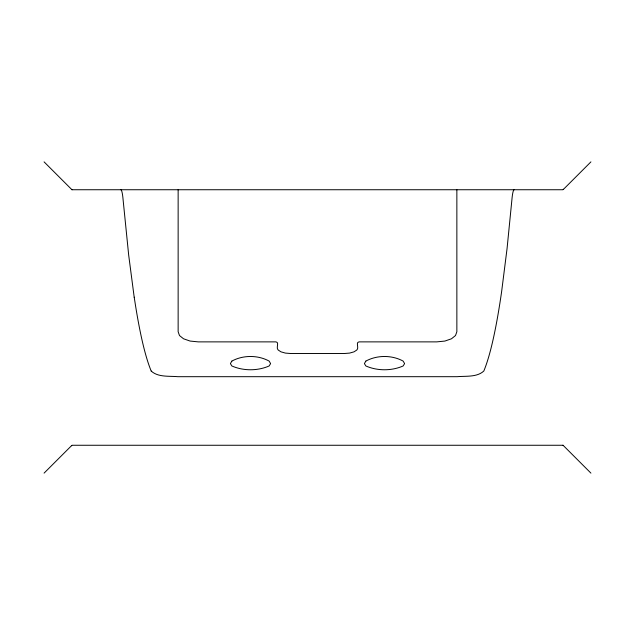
<?xml version="1.0" encoding="UTF-8"?>
<svg xmlns="http://www.w3.org/2000/svg" width="635" height="635" viewBox="0 0 635 635"><rect width="100%" height="100%" fill="white"/><g stroke="black" fill="none" stroke-linecap="round" stroke-linejoin="round"><path stroke-width="0.95" d="M44.085 473.123L71.707 445.5M563.293 189.5L590.915 161.877M72.192 189.738L562.808 189.738A40.703 4.413 -89.7 0 0 563.285 189.246M562.808 445.262L72.192 445.262A40.648 4.405 -89.7 0 0 71.715 445.754M563.293 445.5L590.915 473.123M44.085 161.877L71.707 189.5M151.193 371.046C158.091 377.428 169.085 375.88 177.832 376.69L457.168 376.69C465.915 375.88 476.909 377.428 483.806 371.046A467.241 50.879 -90 0 0 501.618 291.679L507.063 248.555L511.905 199.692A27.011 2.945 90 0 1 514.183 189.746M134.207 297.307L128.675 255.087L123.095 199.692A27.011 2.937 90 0 0 120.817 189.746M456.859 189.738L456.859 331.748L455.509 335.542L451.461 338.788L444.905 341.058L436.761 341.876L359.037 341.876C355.338 342.225 359.394 348.099 356.767 350.06L354.005 351.846L349.639 353.084L344.297 353.52L290.703 353.52L285.361 353.084L280.995 351.846L278.233 350.06C275.606 348.099 279.662 342.225 275.963 341.876L198.239 341.876L190.095 341.058L183.539 338.788L179.491 335.542L178.141 331.748L178.141 189.738M151.193 371.03A466.701 50.8 90 0 1 134.215 297.18M562.808 445.349A40.648 4.429 -89.6 0 1 563.293 445.302M72.192 189.651A40.703 4.437 -89.6 0 1 71.707 189.698M231.862 361.093L230.402 363.601L231.854 365.966C243.356 371.03 257.651 371.03 269.145 365.966L270.597 363.601L269.145 361.093C257.977 354.957 243.022 354.957 231.862 361.093M365.855 361.093L364.403 363.601L365.855 365.966C377.349 371.03 391.644 371.03 403.146 365.966L404.598 363.601L403.138 361.093C391.978 354.957 377.023 354.957 365.855 361.093"/></g></svg>
